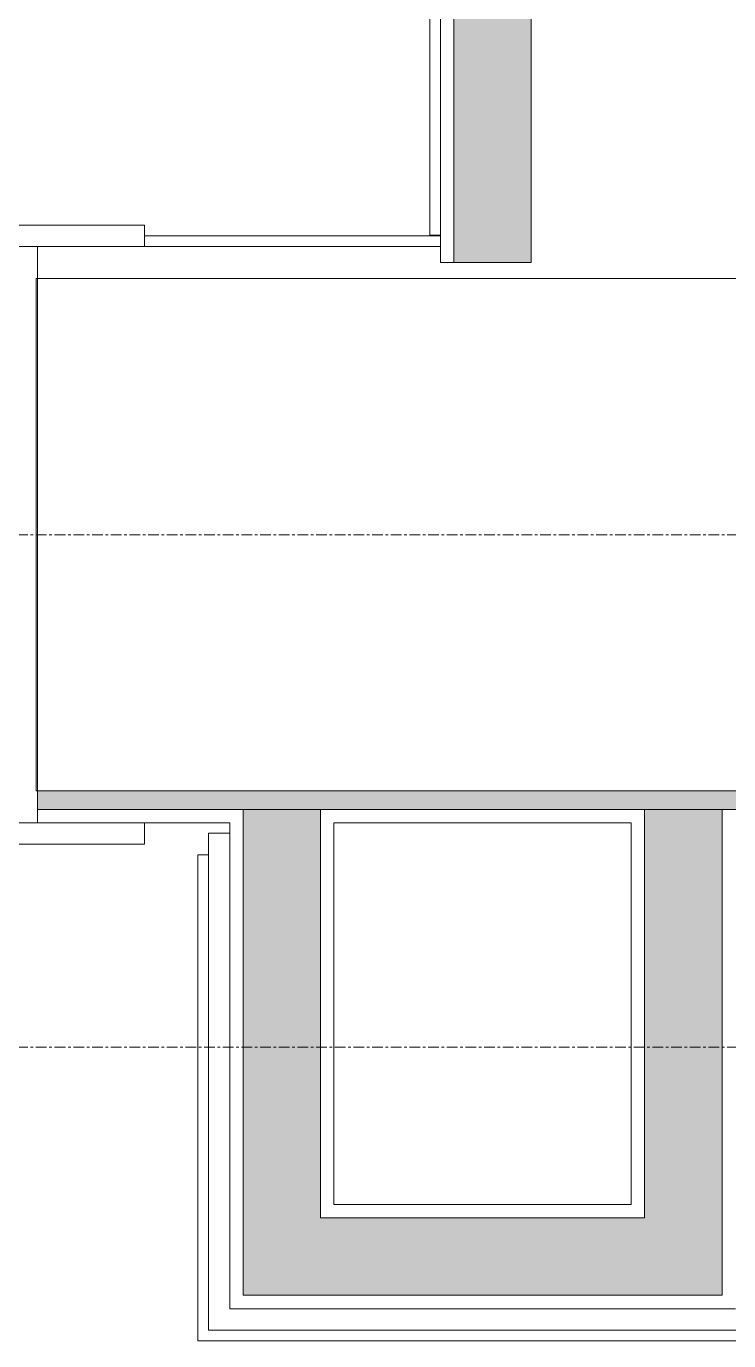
# Model space of a CAD drawing. Header units: inches. Extents: x 3268 to 7018, y 976 to 6708.
# Drawn here: x 5626 to 5658.9, y 3497.4 to 3559 of the extents above; entities that cross this region are included whole.
import ezdxf

# ---------------------------------------------------------------- set-up
doc = ezdxf.new("R2010")
doc.units = ezdxf.units.IN
doc.header["$MEASUREMENT"] = 0
doc.linetypes.add('Grid Line 1_2_', pattern=[0.875, 0.5, -0.125, 0.125, -0.125])
for name, color, linetype, lineweight in [('A-WALL', 113, 'Continuous', 9), ('A-WALL-PATT', 111, 'Continuous', 15), ('I-WALL', 2, 'Continuous', 9), ('Q-CASE', 31, 'Continuous', 9), ('S-GRID', 1, 'Continuous', 9)]:
    doc.layers.add(name, color=color, linetype=linetype, lineweight=lineweight)
pattern_1 = [(50, (0, 0), (110.1714, -9.6389), [11.52, -126.72]), (355, (0, 0), (-21.3124, 115.5371), [9.216, -101.376]), (100.451, (9.18, -0.8), (88.86, 105.8975), [9.79, -107.695]), (46.184, (0, 30.72), (163.9282, -25.425), [17.28, -190.08]), (96.636, (13.66, 28.6), (143.563, 149.6257), [14.686, -161.543]), (351.184, (0, 30.72), (143.5647, 149.6237), [13.824, -152.064]), (21, (15.36, 23.04), (91.6851, -61.8426), [11.52, -126.72]), (326, (15.36, 23.04), (37.3733, 111.3835), [9.216, -101.376]), (71.451, (23, 17.89), (129.0588, 49.5399), [9.79, -107.695]), (37.5, (0, 0), (1.8676, 51.13223), [5.069, -95.078, 5.069, -97.843, -101.76]), (37.5, (0, 0), (1.8676, 51.13223), [-203.059, 5.069, -96.691]), (7.5, (0, 0), (40.4072, 60.5815), [5.069, -53.606, 5.069, -92.774, -38.784]), (7.5, (0, 0), (40.4072, 60.5815), [-156.518, 5.069, -33.715]), (327.5, (-34.253, 0), (81.99473, -3.46427), [5.069, -33.331, 5.069, -114.739, -158.976]), (327.5, (-34.253, 0), (81.99473, -3.46427), [-158.208, 5.069, -153.907]), (317.5, (-49.61, 0), (89.577, 15.37635), [5.069, -44.851, 5.069, -74.496, -112.896]), (317.5, (-49.61, 0), (89.577, 15.37635), [-129.485, 5.069, -107.827])]

# ---------------------------------------------------------------- blocks, each defined once
blk = doc.blocks.new('WSP_5 Points - Structure_2022_rvt-1-Overall Retail Plan Opt 2')
at = {"layer": 'A-WALL-PATT', "lineweight": 9}
h = blk.add_hatch(dxfattribs=at)
h.set_pattern_fill('FP_8', style=0, pattern_type=2)
h.set_pattern_definition(pattern_1)
h.paths.add_polyline_path([(5775.678, 3523.149), (5785.532, 3523.149), (5785.532, 3547.149), (5626.5, 3547.149), (5626.5, 3523.149), (5755.031, 3523.149)])
h.paths.add_polyline_path([(5298.5, 3523.149), (5560.5, 3523.149), (5560.5, 3547.149), (5298.5, 3547.149)])
at = {"layer": 'A-WALL', "color": 10, "lineweight": 15}
for p, q in [((5785.532, 3547.149), (5626.5, 3547.149)), ((5626.5, 3547.149), (5626.5, 3523.149)), ((5626.5, 3523.149), (5785.532, 3523.149))]:
    blk.add_line(p, q, dxfattribs=at)
blk = doc.blocks.new('Casework 95 - Casework 95-9779236-Overall Retail Plan Opt 2')
at = {"layer": 'Q-CASE', "color": 133}
for p, q in [((5656.875, 3597.649), (5656.875, 3544.179)), ((5657.375, 3544.149), (5643.5, 3544.149)), ((5656.875, 3544.179), (5657.375, 3544.179)), ((5643.5, 3543.649), (5657.375, 3543.649)), ((5646.5, 3515.149), (5646, 3515.149)), ((5646, 3515.149), (5646, 3492.399)), ((5646, 3492.399), (5672.688, 3492.399))]:
    blk.add_line(p, q, dxfattribs=at)
blk = doc.blocks.new('SURROUND - SURROUND-11874622-Overall Retail Plan Opt 2')
at = {"layer": 'Q-CASE', "color": 133}
for p, q in [((5647.5, 3516.169), (5646.5, 3516.169)), ((5646.5, 3516.169), (5646.5, 3492.899)), ((5647.5, 3493.899), (5647.5, 3516.169)), ((5671.188, 3493.899), (5647.5, 3493.899)), ((5646.5, 3492.899), (5672.188, 3492.899))]:
    blk.add_line(p, q, dxfattribs=at)
blk = doc.blocks.new('Walls 2 - Walls 3-13520295-Overall Retail Plan Opt 2')
at = {"layer": 'A-WALL', "color": 53, "lineweight": 15}
for p, q in [((5592.25, 3544.649), (5586.25, 3544.649)), ((5586.25, 3544.649), (5586.25, 3543.649)), ((5592.25, 3543.649), (5592.25, 3544.649)), ((5643.5, 3544.649), (5637.5, 3544.649)), ((5637.5, 3544.649), (5637.5, 3543.649)), ((5643.5, 3543.649), (5643.5, 3544.649)), ((5586.25, 3543.649), (5592.25, 3543.649)), ((5592.25, 3543.649), (5591.25, 3543.649)), ((5591.25, 3543.649), (5591.25, 3516.649)), ((5592.25, 3516.649), (5592.25, 3543.649)), ((5637.5, 3543.649), (5643.5, 3543.649)), ((5638.5, 3543.649), (5637.5, 3543.649)), ((5637.5, 3543.649), (5637.5, 3516.649)), ((5638.5, 3516.649), (5638.5, 3543.649)), ((5592.25, 3516.649), (5586.25, 3516.649)), ((5586.25, 3516.649), (5586.25, 3515.649)), ((5591.25, 3516.649), (5592.25, 3516.649)), ((5592.25, 3515.649), (5592.25, 3516.649)), ((5643.5, 3516.649), (5637.5, 3516.649)), ((5637.5, 3516.649), (5637.5, 3515.649)), ((5637.5, 3516.649), (5638.5, 3516.649)), ((5643.5, 3515.649), (5643.5, 3516.649)), ((5586.25, 3515.649), (5592.25, 3515.649)), ((5637.5, 3515.649), (5643.5, 3515.649))]:
    blk.add_line(p, q, dxfattribs=at)
blk = doc.blocks.new('Arch_5 Points - Units and Amenities_v2022_rvt-1-Overall Retail Plan Opt 2')
at = {"layer": 'A-WALL-PATT', "lineweight": 9}
h = blk.add_hatch(color=254, dxfattribs=at)
h.paths.add_polyline_path([(5646.063, 3547.899), (5649.688, 3547.899), (5649.688, 3603.399), (5646.063, 3603.399), (5646.063, 3574.119)])
h.paths.add_polyline_path([(5646.063, 3753.774), (5649.688, 3753.774), (5649.688, 3836.149), (5646.063, 3836.149), (5646.063, 3754.399)])
at = {"layer": 'A-WALL-PATT', "lineweight": 5}
for points in [[(5763.5, 3522.274), (5763.5, 3523.149), (5626.563, 3523.149), (5626.563, 3522.274), (5759.875, 3522.274)], [(5639.813, 3503.149), (5639.813, 3522.274), (5636.188, 3522.274), (5636.188, 3503.149)], [(5656.958, 3503.149), (5658.625, 3503.149), (5658.625, 3522.274), (5655, 3522.274), (5655, 3503.149)], [(5651.796, 3499.524), (5658.625, 3499.524), (5658.625, 3503.149), (5636.188, 3503.149), (5636.188, 3499.524)]]:
    blk.add_hatch(color=9, dxfattribs=at).paths.add_polyline_path(points)
at = {"layer": 'A-WALL', "color": 133}
for p, q in [((5646.063, 3603.399), (5646.063, 3547.899)), ((5636.188, 3522.274), (5626.563, 3522.274)), ((5639.813, 3522.274), (5636.188, 3522.274)), ((5636.188, 3522.274), (5639.813, 3522.274)), ((5636.188, 3522.274), (5636.188, 3521.649)), ((5655, 3522.274), (5639.813, 3522.274)), ((5639.813, 3522.274), (5639.813, 3521.649)), ((5658.625, 3522.274), (5655, 3522.274)), ((5655, 3522.274), (5658.625, 3522.274)), ((5655, 3522.274), (5655, 3521.649)), ((5759.875, 3522.274), (5658.625, 3522.274)), ((5658.625, 3522.274), (5658.625, 3521.649)), ((5636.188, 3521.649), (5636.188, 3503.774)), ((5639.813, 3521.649), (5639.813, 3503.774)), ((5655, 3521.649), (5655, 3503.774)), ((5658.625, 3521.649), (5658.625, 3503.774)), ((5636.188, 3503.149), (5636.188, 3503.774)), ((5639.813, 3503.149), (5639.813, 3503.774)), ((5655, 3503.774), (5655, 3503.149)), ((5658.625, 3503.774), (5658.625, 3503.149)), ((5636.188, 3499.524), (5636.188, 3503.149)), ((5639.813, 3503.149), (5655, 3503.149)), ((5658.625, 3503.149), (5658.625, 3499.524)), ((5636.188, 3499.524), (5658.625, 3499.524))]:
    blk.add_line(p, q, dxfattribs=at)
at = {"layer": 'I-WALL', "color": 53, "lineweight": 15}
for p, q in [((5645.438, 3603.399), (5645.438, 3547.899)), ((5649.688, 3547.899), (5649.688, 3603.399)), ((5645.438, 3547.899), (5649.688, 3547.899)), ((5763.5, 3523.149), (5626.563, 3523.149)), ((5626.563, 3523.149), (5626.563, 3521.649)), ((5626.563, 3521.649), (5635.563, 3521.649)), ((5635.563, 3521.649), (5635.563, 3503.774)), ((5640.438, 3521.649), (5654.375, 3521.649)), ((5640.438, 3503.774), (5640.438, 3521.649)), ((5654.375, 3521.649), (5654.375, 3503.774)), ((5635.563, 3503.774), (5635.563, 3499.524)), ((5654.375, 3503.774), (5640.438, 3503.774)), ((5635.563, 3499.524), (5635.563, 3498.899)), ((5635.563, 3498.899), (5659.25, 3498.899))]:
    blk.add_line(p, q, dxfattribs=at)
at = {"layer": 'A-WALL', "color": 133, "lineweight": 9}
blk.add_blockref('Walls 2 - Walls 3-13520295-Overall Retail Plan Opt 2', (-11.938, 5), dxfattribs=at)
at = {"layer": 'Q-CASE', "color": 133, "lineweight": 9}
for name in ['Casework 95 - Casework 95-9779236-Overall Retail Plan Opt 2', 'SURROUND - SURROUND-11874622-Overall Retail Plan Opt 2']:
    blk.add_blockref(name, (-11.938, 5), dxfattribs=at)

msp = doc.modelspace()

# ---------------------------------------------------------------- block references
at = {"lineweight": 5}
msp.add_blockref('WSP_5 Points - Structure_2022_rvt-1-Overall Retail Plan Opt 2', (0, 0), dxfattribs=at)

# ---------------------------------------------------------------- next in the draw order: hatches: boundary and pattern name
at = {"layer": 'A-WALL-PATT', "lineweight": 9}
h = msp.add_hatch(dxfattribs=at)
h.set_pattern_fill('FP_8', color=256, style=0, pattern_type=2)
h.set_pattern_definition(pattern_1)
h.paths.add_polyline_path([(5785.532, 3523.149), (5785.532, 3547.149), (5626.5, 3547.149), (5626.5, 3523.149), (5775.678, 3523.149)])

# ---------------------------------------------------------------- next in the draw order: linework, layer by layer
at = {"layer": 'A-WALL', "lineweight": 15}
for p, q in [((5785.532, 3547.149), (5626.5, 3547.149)), ((5626.5, 3547.149), (5626.5, 3523.149)), ((5626.5, 3523.149), (5785.532, 3523.149))]:
    msp.add_line(p, q, dxfattribs=at)
at = {"layer": 'S-GRID', "linetype": 'Grid Line 1_2_'}
for p, q in [((6493.236, 3535.149), (3967.407, 3535.149)), ((6493.236, 3511.149), (3967.407, 3511.149))]:
    msp.add_line(p, q, dxfattribs=at)

# ---------------------------------------------------------------- next in the draw order: block references
at = {"lineweight": 5}
msp.add_blockref('Arch_5 Points - Units and Amenities_v2022_rvt-1-Overall Retail Plan Opt 2', (0, 0), dxfattribs=at)

doc.saveas('drawing.dxf')
